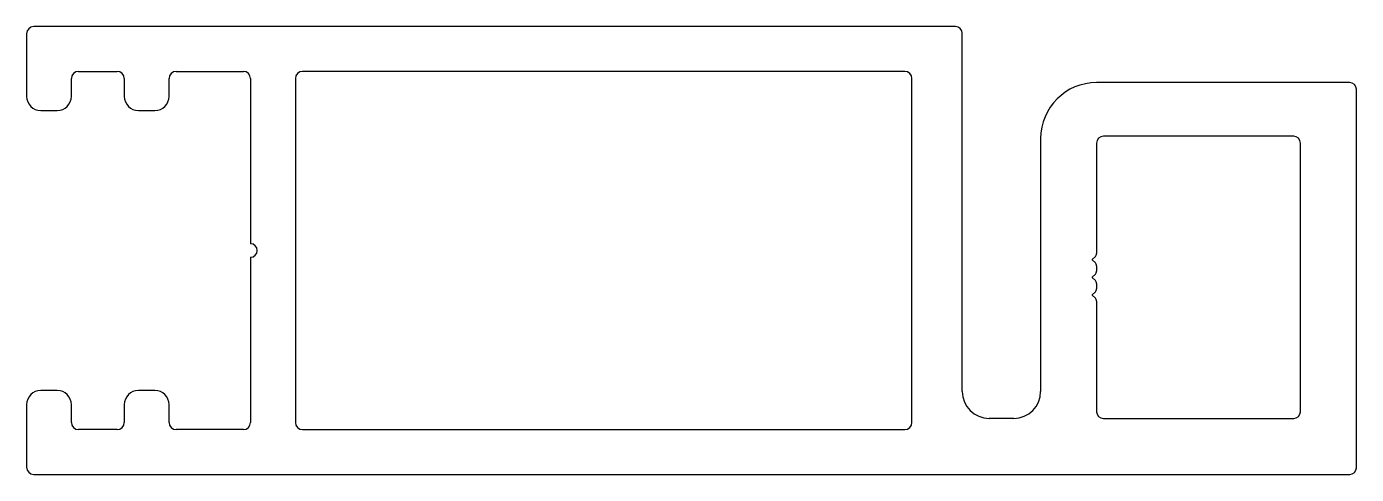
# Model space of a CAD drawing. Extents: x -37.8 to 37.7, y 0.7 to 26.1.
import ezdxf

# ---------------------------------------------------------------- set-up
doc = ezdxf.new("R2010")
doc.units = 0
doc.layers.add('1', color=7, linetype='CONTINUOUS')
doc.layers.add('5', color=7, linetype='CONTINUOUS')

msp = doc.modelspace()

# ---------------------------------------------------------------- linework, layer by layer
at = {"layer": '1', "color": 7, "linetype": 'CONTINUOUS'}
for p, q in [((34.103, 19.835, -0.168), (23.308, 19.835, -0.168)), ((22.927, 19.454, -0.168), (22.927, 13.188, -0.168)), ((34.484, 4.214, -0.168), (34.484, 19.454, -0.168)), ((22.854, 13.011, -0.168), (22.682, 12.84, -0.168)), ((22.682, 12.828, -0.168), (22.854, 12.657, -0.168)), ((22.927, 12.481, -0.168), (22.927, 12.188, -0.168)), ((22.854, 12.011, -0.168), (22.682, 11.84, -0.168)), ((22.682, 11.829, -0.168), (22.854, 11.657, -0.168)), ((22.927, 11.481, -0.168), (22.927, 11.188, -0.168)), ((22.854, 11.011, -0.168), (22.682, 10.84, -0.168)), ((22.682, 10.829, -0.168), (22.854, 10.657, -0.168)), ((22.927, 10.481, -0.168), (22.927, 4.214, -0.168)), ((23.308, 3.833, -0.168), (34.103, 3.833, -0.168))]:
    msp.add_line(p, q, dxfattribs=at)
for centre, radius, start, end in [((23.308, 19.454, -0.168), 0.381, 90, 180), ((34.103, 19.454, -0.168), 0.381, 360, 90), ((22.688, 12.834, -0.168), 0.008, 135, 225), ((22.677, 13.188, -0.168), 0.25, 315, 360), ((22.677, 12.481, -0.168), 0.25, 0, 45), ((22.677, 12.188, -0.168), 0.25, 315, 360), ((22.688, 11.834, -0.168), 0.008, 135, 225), ((22.677, 11.481, -0.168), 0.25, 360, 45), ((22.688, 10.834, -0.168), 0.008, 135, 225), ((22.677, 11.188, -0.168), 0.25, 315, 360), ((22.677, 10.481, -0.168), 0.25, 0, 45), ((23.308, 4.214, -0.168), 0.381, 180, 270), ((34.103, 4.214, -0.168), 0.381, 270, 360)]:
    msp.add_arc(centre, radius, start, end, dxfattribs=at)
at = {"layer": '5', "color": 7, "linetype": 'CONTINUOUS'}
for p, q in [((-37.754, 25.652), (-37.754, 22.098)), ((14.926, 26.058), (-37.348, 26.058)), ((15.307, 5.357), (15.307, 25.677)), ((-34.808, 23.518), (-32.62, 23.518)), ((-29.268, 23.518), (-25.46, 23.518)), ((12.049, 23.518), (-22.108, 23.518)), ((-35.214, 22.098), (-35.214, 23.112)), ((-32.214, 23.112), (-32.214, 22.098)), ((-29.674, 22.098), (-29.674, 23.112)), ((-25.054, 23.112), (-25.054, 13.739)), ((-22.514, 23.112), (-22.514, 3.605)), ((12.455, 3.605), (12.455, 23.112)), ((37.278, 22.883), (22.927, 22.883)), ((37.659, 1.039), (37.659, 22.502)), ((-36.954, 21.298), (-36.014, 21.298)), ((-31.414, 21.298), (-30.474, 21.298)), ((19.752, 19.708), (19.752, 5.357)), ((-25.054, 12.977), (-25.054, 3.605)), ((-36.014, 5.418), (-36.954, 5.418)), ((-30.474, 5.418), (-31.414, 5.418)), ((-37.754, 4.618), (-37.754, 1.065)), ((-35.214, 3.605), (-35.214, 4.618)), ((-32.214, 4.618), (-32.214, 3.605)), ((-29.674, 3.605), (-29.674, 4.618)), ((18.228, 3.833), (16.831, 3.833)), ((-32.62, 3.198), (-34.808, 3.198)), ((-25.46, 3.198), (-29.268, 3.198)), ((-22.108, 3.198), (12.049, 3.198)), ((-37.348, 0.658), (37.278, 0.658))]:
    msp.add_line(p, q, dxfattribs=at)
for centre, radius, start, end in [((-37.348, 25.652), 0.406, 90, 180), ((14.926, 25.677), 0.381, 0, 90), ((-34.808, 23.112), 0.406, 90, 180), ((-32.62, 23.112), 0.406, 0, 90), ((-29.268, 23.112), 0.406, 90, 180), ((-25.46, 23.112), 0.406, 0, 90), ((-22.108, 23.112), 0.406, 90, 180), ((12.049, 23.112), 0.406, 360, 90), ((22.927, 19.708), 3.175, 90, 180), ((37.278, 22.502), 0.381, 360, 90), ((-36.954, 22.098), 0.8, 180, 270), ((-36.014, 22.098), 0.8, 270, 0), ((-31.414, 22.098), 0.8, 180, 270), ((-30.474, 22.098), 0.8, 270, 0), ((-25.054, 13.358), 0.381, 270.00001, 89.99998), ((-36.954, 4.618), 0.8, 90, 180), ((-36.014, 4.618), 0.8, 360, 90), ((-31.414, 4.618), 0.8, 90, 180), ((-30.474, 4.618), 0.8, 0, 90), ((16.831, 5.357), 1.524, 180, 270), ((18.228, 5.357), 1.524, 270, 0), ((-34.808, 3.605), 0.406, 180, 270), ((-32.62, 3.605), 0.406, 270, 0), ((-29.268, 3.605), 0.406, 180, 270), ((-25.46, 3.605), 0.406, 270, 360), ((-22.108, 3.605), 0.406, 180, 270), ((12.049, 3.605), 0.406, 270, 360), ((-37.348, 1.065), 0.406, 180, 270), ((37.278, 1.039), 0.381, 270, 0)]:
    msp.add_arc(centre, radius, start, end, dxfattribs=at)

doc.saveas('drawing.dxf')
